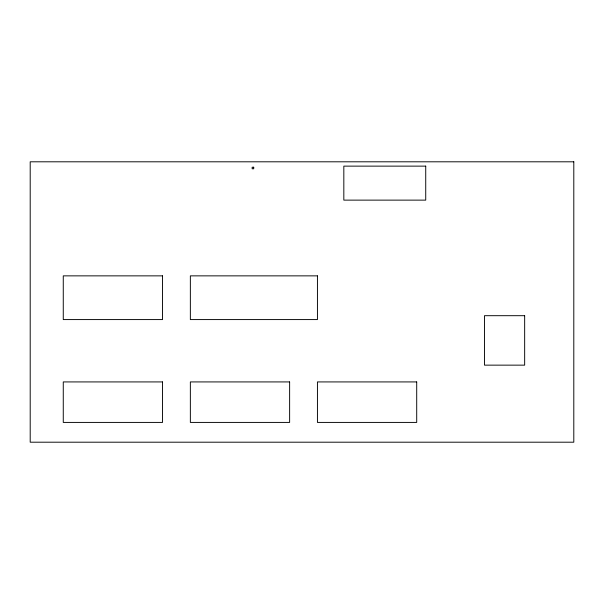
<?xml version="1.0" encoding="UTF-8"?>
<svg xmlns="http://www.w3.org/2000/svg" width="604" height="604" viewBox="0 0 604 604"><rect width="100%" height="100%" fill="white"/><g stroke="black" fill="none" stroke-linecap="round" stroke-linejoin="round"><path stroke-width="0.91" d="M573.8 161.804L30.2 161.804L30.2 442.196L573.8 442.196L573.8 161.804M425.729 166.13L343.827 166.13L343.827 200.128L425.729 200.128L425.729 166.13M253.71 167.232L252.162 167.232L252.162 168.78L253.71 168.78L253.71 167.232M162.536 275.862L63.269 275.862L63.269 319.576L162.536 319.576L162.536 275.862M317.44 275.862L190.358 275.862L190.358 319.576L317.44 319.576L317.44 275.862M524.657 315.688L484.484 315.688L484.484 365.141L524.657 365.141L524.657 315.688M162.536 381.924L63.269 381.924L63.269 422.415L162.536 422.415L162.536 381.924M289.626 381.924L190.358 381.924L190.358 422.415L289.626 422.415L289.626 381.924M416.707 381.924L317.44 381.924L317.44 422.415L416.707 422.415L416.707 381.924"/></g></svg>
